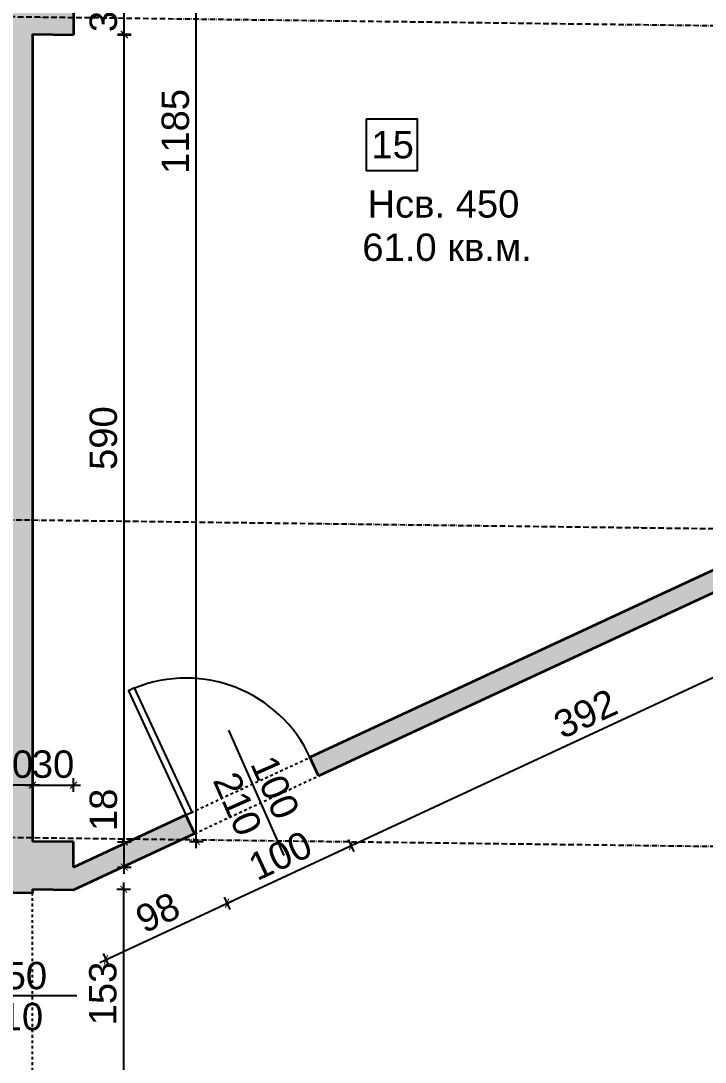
# Model space of a CAD drawing. Header units: inches. Extents: x -72385 to 39588, y -6525 to 66685.
# Drawn here: x -51376 to -50875, y 1734 to 2495 of the extents above; entities that cross this region are included whole.
import ezdxf

# ---------------------------------------------------------------- set-up
doc = ezdxf.new("R2010")
doc.units = ezdxf.units.IN
doc.header["$MEASUREMENT"] = 0
doc.linetypes.add('DashDot', pattern=[0.6, 0.4, -0.1, 0, -0.1])
doc.linetypes.add('Hidden', pattern=[0.4, 0.2, -0.2])
for name, color, linetype, lineweight in [('Врати', 251, 'Continuous', 25), ('Линия на разрез', 252, 'DashDot', 25), ('Надписи Hсв', 252, 'Continuous', 25), ('Надписи врати', 252, 'Continuous', 25), ('Надписи коти вътрешни', 252, 'Continuous', 25), ('Надписи номера на пом.', 252, 'Continuous', 25), ('Надписи площ', 252, 'Continuous', 25), ('Оси', 252, 'DashDot', 25), ('Пунктир', 253, 'Hidden', 25), ('Разрезни линии', 7, 'Continuous', 35), ('Щрих стени', 254, 'Continuous', 25)]:
    doc.layers.add(name, color=color, linetype=linetype, lineweight=lineweight)
doc.styles.add('Arial Regular', font='arial.ttf')
doc.styles.get("Standard").update_dxf_attribs({"font": 'arial.ttf'})
doc.dimstyles.new('Annotative', dxfattribs={"dimscale": 0, "dimtxt": 20, "dimasz": 5, "dimexe": 5, "dimexo": 5, "dimgap": 5, "dimtad": 1, "dimdec": 0, "dimzin": 0, "dimdsep": 46, "dimtxsty": 'Standard', "dimblk": 'ARCHTICK', "dimcen": 5, "dimdle": 5, "dimadec": 0, "dimazin": 0, "dimtfac": 1, "dimtdec": 0, "dimtofl": 0, "dimtmove": 0, "dimatfit": 3, "dimldrblk": 'ARCHTICK', "dimfxl": 5, "dimfxlon": 1, "dimtolj": 1, "dimtzin": 0, "dimarcsym": 1})

# ---------------------------------------------------------------- blocks, each defined once
blk = doc.blocks.new('_ArchTick')
at = {"color": 0, "linetype": 'ByBlock', "const_width": 0.15}
blk.add_lwpolyline([(-0.5, -0.5), (0.5, 0.5)], dxfattribs=at)
blk = doc.blocks.new('*D2029')
at = {"layer": 'Defpoints', "color": 0, "ltscale": 50, "transparency": 16777216}
for p in [(-51367.34, 1860.29), (-51300.6, 1860.29), (-51367.34, 1707.78)]:
    blk.add_point(p, dxfattribs=at)
at = {"layer": 'Надписи коти вътрешни', "color": 0, "lineweight": -2, "ltscale": 50, "transparency": 16777216}
for p, q in [((-51300.6, 1702.78), (-51300.6, 1865.29)), ((-51305.6, 1860.29), (-51295.6, 1860.29)), ((-51305.6, 1707.78), (-51295.6, 1707.78))]:
    blk.add_line(p, q, dxfattribs=at)
at = {"layer": 'Надписи коти вътрешни', "color": 0, "lineweight": -2, "ltscale": 50, "transparency": 16777216, "xscale": 5, "yscale": 5, "zscale": 5}
for p, rotation in [((-51300.6, 1860.29), 90), ((-51300.6, 1707.78), 270)]:
    blk.add_blockref('_ArchTick', p, dxfattribs=dict(at, rotation=rotation))
at = {"layer": 'Надписи коти вътрешни', "color": 0, "ltscale": 50, "transparency": 16777216, "insert": (-51315.82, 1784.04), "char_height": 20, "attachment_point": 5, "rotation": 90}
blk.add_mtext('\\A1;153', dxfattribs=at)
blk = doc.blocks.new('*D2030')
at = {"layer": 'Defpoints', "color": 0, "ltscale": 50, "transparency": 16777216}
for p in [(-51367.34, 2485.34), (-51300.22, 2485.34), (-51337.34, 1894.91)]:
    blk.add_point(p, dxfattribs=at)
at = {"layer": 'Надписи коти вътрешни', "color": 0, "lineweight": -2, "ltscale": 50, "transparency": 16777216}
for p, q in [((-51300.22, 1889.91), (-51300.22, 2490.34)), ((-51305.22, 2485.34), (-51295.22, 2485.34)), ((-51305.22, 1894.91), (-51295.22, 1894.91))]:
    blk.add_line(p, q, dxfattribs=at)
at = {"layer": 'Надписи коти вътрешни', "color": 0, "lineweight": -2, "ltscale": 50, "transparency": 16777216, "xscale": 5, "yscale": 5, "zscale": 5}
for p, rotation in [((-51300.22, 2485.34), 90), ((-51300.22, 1894.91), 270)]:
    blk.add_blockref('_ArchTick', p, dxfattribs=dict(at, rotation=rotation))
at = {"layer": 'Надписи коти вътрешни', "color": 0, "ltscale": 50, "transparency": 16777216, "insert": (-51315.43, 2190.13), "char_height": 20, "attachment_point": 5, "rotation": 90}
blk.add_mtext('\\A1;590', dxfattribs=at)
blk = doc.blocks.new('*D2031')
at = {"layer": 'Defpoints', "color": 0, "ltscale": 50, "transparency": 16777216}
for p in [(-51337.34, 2519.97), (-51300.22, 2519.97), (-51337.34, 2484.96)]:
    blk.add_point(p, dxfattribs=at)
at = {"layer": 'Надписи коти вътрешни', "color": 0, "lineweight": -2, "ltscale": 50, "transparency": 16777216}
for p, q in [((-51300.22, 2479.96), (-51300.22, 2524.97)), ((-51305.22, 2519.97), (-51295.22, 2519.97)), ((-51305.22, 2484.96), (-51295.22, 2484.96))]:
    blk.add_line(p, q, dxfattribs=at)
at = {"layer": 'Надписи коти вътрешни', "color": 0, "lineweight": -2, "ltscale": 50, "transparency": 16777216, "xscale": 5, "yscale": 5, "zscale": 5}
for p, rotation in [((-51300.22, 2519.97), 90), ((-51300.22, 2484.96), 270)]:
    blk.add_blockref('_ArchTick', p, dxfattribs=dict(at, rotation=rotation))
at = {"layer": 'Надписи коти вътрешни', "color": 0, "ltscale": 50, "transparency": 16777216, "insert": (-51315.44, 2502.46), "char_height": 20, "attachment_point": 5, "rotation": 90}
blk.add_mtext('\\A1;35', dxfattribs=at)
blk = doc.blocks.new('*D8012')
at = {"layer": 'Defpoints', "color": 0, "ltscale": 50, "transparency": 16777216}
for p in [(-51337.31, 1936.41), (-51367.34, 1895.3), (-51337.31, 1894.91)]:
    blk.add_point(p, dxfattribs=at)
at = {"layer": 'Надписи коти вътрешни', "color": 0, "lineweight": -2, "ltscale": 50, "transparency": 16777216}
for p, q in [((-51367.34, 1931.41), (-51367.34, 1941.41)), ((-51337.31, 1931.41), (-51337.31, 1941.41)), ((-51372.34, 1936.41), (-51332.31, 1936.41))]:
    blk.add_line(p, q, dxfattribs=at)
at = {"layer": 'Надписи коти вътрешни', "color": 0, "lineweight": -2, "ltscale": 50, "transparency": 16777216, "xscale": 5, "yscale": 5, "zscale": 5, "rotation": 180}
blk.add_blockref('_ArchTick', (-51367.34, 1936.41), dxfattribs=at)
at = {"layer": 'Надписи коти вътрешни', "color": 0, "lineweight": -2, "ltscale": 50, "transparency": 16777216, "xscale": 5, "yscale": 5, "zscale": 5}
blk.add_blockref('_ArchTick', (-51337.31, 1936.41), dxfattribs=at)
at = {"layer": 'Надписи коти вътрешни', "color": 0, "ltscale": 50, "transparency": 16777216, "insert": (-51352.32, 1951.63), "char_height": 20, "attachment_point": 5}
blk.add_mtext('\\A1;30', dxfattribs=at)
blk = doc.blocks.new('*D8279')
at = {"layer": 'Defpoints', "color": 0, "ltscale": 50, "transparency": 16777216}
for p in [(-51367.34, 3080.39), (-51247.57, 3080.39), (-51367.34, 1895.3)]:
    blk.add_point(p, dxfattribs=at)
at = {"layer": 'Надписи коти вътрешни', "color": 0, "lineweight": -2, "ltscale": 50, "transparency": 16777216}
for p, q in [((-51247.57, 1890.3), (-51247.57, 3085.39)), ((-51252.57, 3080.39), (-51242.57, 3080.39)), ((-51252.57, 1895.3), (-51242.57, 1895.3))]:
    blk.add_line(p, q, dxfattribs=at)
at = {"layer": 'Надписи коти вътрешни', "color": 0, "lineweight": -2, "ltscale": 50, "transparency": 16777216, "xscale": 5, "yscale": 5, "zscale": 5}
for p, rotation in [((-51247.57, 3080.39), 90), ((-51247.57, 1895.3), 270)]:
    blk.add_blockref('_ArchTick', p, dxfattribs=dict(at, rotation=rotation))
at = {"layer": 'Надписи коти вътрешни', "color": 0, "ltscale": 50, "transparency": 16777216, "insert": (-51262.78, 2414.32), "char_height": 20, "attachment_point": 5, "rotation": 90}
blk.add_mtext('\\A1;1185', dxfattribs=at)
blk = doc.blocks.new('*D2084')
at = {"layer": 'Defpoints', "color": 0, "ltscale": 50, "transparency": 16777216}
for p in [(-51248.77, 1901.06), (-51337.34, 1859.91), (-51225.06, 1850.01)]:
    blk.add_point(p, dxfattribs=at)
at = {"layer": 'Надписи коти вътрешни', "color": 0, "lineweight": -2, "ltscale": 50, "transparency": 16777216}
for p, q in [((-51318.16, 1806.76), (-51220.52, 1852.12)), ((-51227.16, 1854.55), (-51222.95, 1845.48)), ((-51315.73, 1813.4), (-51311.52, 1804.33))]:
    blk.add_line(p, q, dxfattribs=at)
at = {"layer": 'Надписи коти вътрешни', "color": 0, "lineweight": -2, "ltscale": 50, "transparency": 16777216, "xscale": 5, "yscale": 5, "zscale": 5}
for p, rotation in [((-51225.06, 1850.01), 24.91721161313607), ((-51313.63, 1808.87), 204.9172116131361)]:
    blk.add_blockref('_ArchTick', p, dxfattribs=dict(at, rotation=rotation))
at = {"layer": 'Надписи коти вътрешни', "color": 0, "ltscale": 50, "transparency": 16777216, "insert": (-51275.75, 1843.24), "char_height": 20, "attachment_point": 5, "rotation": 24.91721}
blk.add_mtext('\\A1;98', dxfattribs=at)
blk = doc.blocks.new('*D2085')
at = {"layer": 'Defpoints', "color": 0, "ltscale": 50, "transparency": 16777216}
for p in [(-51158.08, 1943.19), (-51248.77, 1901.06), (-51134.37, 1892.14)]:
    blk.add_point(p, dxfattribs=at)
at = {"layer": 'Надписи коти вътрешни', "color": 0, "lineweight": -2, "ltscale": 50, "transparency": 16777216}
for p, q in [((-51136.47, 1896.68), (-51132.26, 1887.61)), ((-51229.59, 1847.91), (-51129.83, 1894.25)), ((-51227.16, 1854.55), (-51222.95, 1845.48))]:
    blk.add_line(p, q, dxfattribs=at)
at = {"layer": 'Надписи коти вътрешни', "color": 0, "lineweight": -2, "ltscale": 50, "transparency": 16777216, "xscale": 5, "yscale": 5, "zscale": 5}
for p, rotation in [((-51134.37, 1892.14), 24.91721161311941), ((-51225.06, 1850.01), 204.9172116131194)]:
    blk.add_blockref('_ArchTick', p, dxfattribs=dict(at, rotation=rotation))
at = {"layer": 'Надписи коти вътрешни', "color": 0, "ltscale": 50, "transparency": 16777216, "insert": (-51186.12, 1884.87), "char_height": 20, "attachment_point": 5, "rotation": 24.91721}
blk.add_mtext('\\A1;100', dxfattribs=at)
blk = doc.blocks.new('*D2086')
at = {"layer": 'Defpoints', "color": 0, "ltscale": 50, "transparency": 16777216}
for p in [(-50802.34, 2108.45), (-50778.63, 2057.4), (-51158.08, 1943.19)]:
    blk.add_point(p, dxfattribs=at)
at = {"layer": 'Надписи коти вътрешни', "color": 0, "lineweight": -2, "ltscale": 50, "transparency": 16777216}
for p, q in [((-51138.9, 1890.04), (-50774.09, 2059.51)), ((-50780.73, 2061.94), (-50776.52, 2052.87)), ((-51136.47, 1896.68), (-51132.26, 1887.61))]:
    blk.add_line(p, q, dxfattribs=at)
at = {"layer": 'Надписи коти вътрешни', "color": 0, "lineweight": -2, "ltscale": 50, "transparency": 16777216, "xscale": 5, "yscale": 5, "zscale": 5}
for p, rotation in [((-50778.63, 2057.4), 24.91721161313325), ((-51134.37, 1892.14), 204.9172116131333)]:
    blk.add_blockref('_ArchTick', p, dxfattribs=dict(at, rotation=rotation))
at = {"layer": 'Надписи коти вътрешни', "color": 0, "ltscale": 50, "transparency": 16777216, "insert": (-50962.91, 1988.57), "char_height": 20, "attachment_point": 5, "rotation": 24.91721}
blk.add_mtext('\\A1;392', dxfattribs=at)
blk = doc.blocks.new('*D2095')
at = {"layer": 'Defpoints', "color": 0, "ltscale": 50, "transparency": 16777216}
for p in [(-51337.34, 1894.91), (-51300.22, 1894.91), (-51337.34, 1876.45)]:
    blk.add_point(p, dxfattribs=at)
at = {"layer": 'Надписи коти вътрешни', "color": 0, "lineweight": -2, "ltscale": 50, "transparency": 16777216}
for p, q in [((-51300.22, 1894.91), (-51300.22, 1936.72)), ((-51305.22, 1894.91), (-51295.22, 1894.91)), ((-51300.22, 1871.45), (-51300.22, 1894.91)), ((-51305.22, 1876.45), (-51295.22, 1876.45))]:
    blk.add_line(p, q, dxfattribs=at)
at = {"layer": 'Надписи коти вътрешни', "color": 0, "lineweight": -2, "ltscale": 50, "transparency": 16777216, "xscale": 5, "yscale": 5, "zscale": 5}
for p, rotation in [((-51300.22, 1894.91), 90), ((-51300.22, 1876.45), 270)]:
    blk.add_blockref('_ArchTick', p, dxfattribs=dict(at, rotation=rotation))
at = {"layer": 'Надписи коти вътрешни', "color": 0, "ltscale": 50, "transparency": 16777216, "insert": (-51315.43, 1918.32), "char_height": 20, "attachment_point": 5, "rotation": 90}
blk.add_mtext('\\A1;18', dxfattribs=at)
blk = doc.blocks.new('*D8013')
at = {"layer": 'Defpoints', "color": 0, "ltscale": 10, "transparency": 16777216}
for p in [(-51397.34, 1936.41), (-51397.34, 1895.3), (-51367.34, 1895.3)]:
    blk.add_point(p, dxfattribs=at)
at = {"layer": 'Надписи коти вътрешни', "color": 0, "lineweight": -2, "ltscale": 10, "transparency": 16777216}
for p, q in [((-51397.34, 1931.41), (-51397.34, 1941.41)), ((-51367.34, 1931.41), (-51367.34, 1941.41)), ((-51362.34, 1936.41), (-51402.34, 1936.41))]:
    blk.add_line(p, q, dxfattribs=at)
at = {"layer": 'Надписи коти вътрешни', "color": 0, "lineweight": -2, "ltscale": 10, "transparency": 16777216, "xscale": 5, "yscale": 5, "zscale": 5, "rotation": 180}
blk.add_blockref('_ArchTick', (-51397.34, 1936.41), dxfattribs=at)
at = {"layer": 'Надписи коти вътрешни', "color": 0, "lineweight": -2, "ltscale": 10, "transparency": 16777216, "xscale": 5, "yscale": 5, "zscale": 5}
blk.add_blockref('_ArchTick', (-51367.34, 1936.41), dxfattribs=at)
at = {"layer": 'Надписи коти вътрешни', "color": 0, "ltscale": 10, "transparency": 16777216, "insert": (-51382.34, 1951.63), "char_height": 20, "attachment_point": 5}
blk.add_mtext('\\A1;30', dxfattribs=at)

msp = doc.modelspace()

# ---------------------------------------------------------------- hatches: boundary and pattern name
at = {"layer": 'Щрих стени', "ltscale": 10}
h = msp.add_hatch(color=256, dxfattribs=at)
h.dxf.hatch_style = 1
h.paths.add_polyline_path([(-51802.34, 3120.93), (-52317.34, 3127.49), (-52317.34, 2319.92), (-52282.34, 2319.48), (-52282.34, 2554.5), (-52272.34, 2554.37), (-52272.34, 3091.91), (-52102.34, 3089.75), (-52102.34, 3054.75), (-52072.34, 3054.36), (-52072.34, 3089.37), (-51747.34, 3085.23), (-51747.34, 3050.23), (-51717.34, 3049.85), (-51717.34, 3084.85), (-51702.34, 3084.66), (-51702.34, 3104.66), (-51802.34, 3105.93)])
h.paths.add_polyline_path([(-52062.34, 2919.23), (-52072.34, 2919.35), (-52072.34, 2964.36), (-52102.34, 2964.74), (-52102.34, 2177.18), (-52072.34, 2176.79), (-52072.34, 2889.35), (-52062.34, 2889.22)])
h.paths.add_polyline_path([(-51677.34, 2914.33), (-51687.34, 2914.45), (-51687.34, 2929.45), (-51717.34, 2929.84), (-51717.34, 2959.84), (-51747.34, 2960.22), (-51747.34, 2915.22), (-51962.34, 2917.95), (-51962.34, 2887.95), (-51677.34, 2884.32)])
h.paths.add_polyline_path([(-51367.34, 3115.4), (-51612.34, 3118.51), (-51612.34, 3083.51), (-51397.34, 3080.77), (-51397.34, 2520.73), (-51402.34, 2520.79), (-51402.34, 2475.79), (-51397.34, 2475.73), (-51397.34, 2043.19), (-51547.34, 2045.1), (-51547.34, 2395.13), (-51577.34, 2395.51), (-51577.34, 2045.48), (-51592.34, 2045.67), (-51592.34, 2015.67), (-51397.34, 2013.19), (-51397.34, 1895.68), (-51399.84, 1895.71), (-51399.84, 1860.71), (-51397.34, 1860.68), (-51397.34, 1858.18), (-51367.34, 1857.79), (-51367.34, 1860.29), (-51337.34, 1859.91), (-51248.77, 1901.06), (-51255.09, 1914.66), (-51337.34, 1876.45), (-51337.34, 1894.91), (-51367.34, 1895.3), (-51367.34, 2485.34), (-51337.34, 2484.96), (-51337.34, 2519.97), (-51367.34, 2520.35)])
h.paths.add_polyline_path([(-51547.34, 2912.67), (-51577.34, 2913.05), (-51577.34, 2495.52), (-51547.34, 2495.14)], flags=17)
h.paths.add_polyline_path([(-51692.34, 2046.95), (-52072.34, 2051.78), (-52072.34, 2076.79), (-52102.34, 2077.17), (-52102.34, 2052.17), (-52317.34, 2054.9), (-52317.34, 2019.9), (-52282.34, 2019.45), (-52282.34, 2024.45), (-51747.34, 2017.64), (-51747.34, 1905.13), (-51717.34, 1904.75), (-51717.34, 2017.26), (-51692.34, 2016.94)])
h.paths.add_polyline_path([(-51597.34, 1695.71), (-51717.34, 1697.24), (-51717.34, 1804.74), (-51747.34, 1805.13), (-51747.34, 1697.62), (-52282.34, 1704.43), (-52282.34, 1754.45), (-52317.34, 1754.9), (-52317.34, 1292.34), (-51967.34, 1287.88), (-51967.34, 1322.89), (-52282.34, 1326.9), (-52282.34, 1674.43), (-51597.34, 1665.71)])
h.paths.add_polyline_path([(-51667.34, 1319.07), (-51702.34, 1319.51), (-51702.34, 1284.51), (-51667.34, 1284.07)])
h.paths.add_polyline_path([(-51367.34, 1707.78), (-51397.34, 1708.16), (-51397.34, 1693.16), (-51497.34, 1694.44), (-51497.34, 1664.43), (-51397.34, 1663.16), (-51397.34, 1325.63), (-51402.34, 1325.7), (-51402.34, 1280.69), (-51367.34, 1280.25)])
h = msp.add_hatch(color=256, dxfattribs=at)
h.dxf.hatch_style = 1
h.paths.add_polyline_path([(-50802.34, 2108.45), (-50317.34, 2102.27), (-50317.34, 2117.27), (-50787.34, 2123.26), (-50787.34, 2467.96), (-50767.34, 2467.71), (-50767.34, 2512.71), (-50787.34, 2512.96), (-50787.34, 3063.01), (-50767.34, 3062.75), (-50767.34, 3107.76), (-50802.34, 3108.2), (-50802.34, 2124.99), (-51164.4, 1956.79), (-51158.08, 1943.19)])
h.paths.add_polyline_path([(-51067.34, 3111.58), (-51102.34, 3112.02), (-51102.34, 3077.02), (-51067.34, 3076.57)])
h.paths.add_polyline_path([(-50467.34, 3103.94), (-50502.34, 3104.38), (-50502.34, 3069.38), (-50467.34, 3068.93)], flags=17)
h.paths.add_polyline_path([(-50167.34, 3100.12), (-50202.34, 3100.56), (-50202.34, 2115.81), (-50217.34, 2116), (-50217.34, 2101), (-50187.34, 2100.62), (-50187.34, 2460.32), (-50167.34, 2460.07), (-50167.34, 2505.07), (-50187.34, 2505.32), (-50187.34, 3055.37), (-50167.34, 3055.11)])
h.paths.add_polyline_path([(-50767.34, 1912.66), (-50802.34, 1913.11), (-50802.34, 1868.1), (-50767.34, 1867.66)])
h.paths.add_polyline_path([(-50167.34, 1905.02), (-50202.34, 1905.47), (-50202.34, 1860.46), (-50167.34, 1860.02)])

# ---------------------------------------------------------------- linework, layer by layer
at = {"layer": 'Врати', "ltscale": 50}
msp.add_lwpolyline([(-51255.09, 1914.66), (-51250.56, 1916.77), (-51292.69, 2007.46), (-51297.22, 2005.35)], close=True, dxfattribs=at)
msp.add_arc((-51255.09, 1914.66), 100, 24.91721, 112.05123, dxfattribs=at)
at = {"layer": 'Линия на разрез', "ltscale": 10}
msp.add_lwpolyline([(-52477.21, 2144.44), (-41314.83, 2002.34), (-41314.83, 1502.3), (-40082.38, 1486.61)], dxfattribs=at)
at = {"layer": 'Надписи врати', "ltscale": 50}
for p, q in [((-51224.06, 1976.49), (-51183.63, 1885.03)), ((-51434.84, 1782.68), (-51334.84, 1782.68))]:
    msp.add_line(p, q, dxfattribs=at)
at = {"layer": 'Надписи номера на пом.', "ltscale": 50}
msp.add_lwpolyline([(-51123.33, 2423.36), (-51123.33, 2385.86), (-51085.83, 2385.86), (-51085.83, 2423.36)], close=True, dxfattribs=at)
at = {"layer": 'Оси', "ltscale": 10}
msp.add_line((-39839.84, 2351.09), (-52699.84, 2514.81), dxfattribs=at)
msp.add_lwpolyline([(-39839.84, 1751.04), (-51384.84, 1898.02), (-51384.84, 2028.03), (-52699.84, 2044.77)], dxfattribs=at)
at = {"layer": 'Пунктир', "ltscale": 10}
for p, q in [((-51255.09, 1914.66), (-51164.4, 1956.79)), ((-51248.77, 1901.06), (-51158.08, 1943.19)), ((-51367.34, 1707.78), (-51367.34, 1857.79))]:
    msp.add_line(p, q, dxfattribs=at)
at = {"layer": 'Разрезни линии', "ltscale": 50}
for p, q in [((-51337.34, 2519.97), (-51337.34, 2484.96)), ((-51367.34, 2485.34), (-51337.34, 2484.96)), ((-51367.34, 2485.34), (-51367.34, 1895.3)), ((-51164.4, 1956.79), (-50802.34, 2124.99)), ((-51158.08, 1943.19), (-50802.34, 2108.45)), ((-51158.08, 1943.19), (-51164.4, 1956.79)), ((-51337.34, 1876.45), (-51255.09, 1914.66)), ((-51248.77, 1901.06), (-51255.09, 1914.66)), ((-51337.34, 1859.91), (-51248.77, 1901.06)), ((-51337.34, 1894.91), (-51367.34, 1895.3)), ((-51337.34, 1876.45), (-51337.34, 1894.91)), ((-51397.34, 1858.18), (-51367.34, 1857.79)), ((-51367.34, 1860.29), (-51367.34, 1857.79)), ((-51367.34, 1860.29), (-51337.34, 1859.91))]:
    msp.add_line(p, q, dxfattribs=at)

# ---------------------------------------------------------------- texts
at = {"layer": 'Надписи Hсв', "ltscale": 100, "insert": (-51122.34, 2371.37), "char_height": 20, "width": 180.4891, "attachment_point": 1, "style": 'Arial Regular'}
msp.add_mtext('\\pxt8;Hсв. 450', dxfattribs=at)
at = {"layer": 'Надписи врати', "ltscale": 100, "char_height": 20, "width": 180.4891, "attachment_point": 1, "rotation": 293.8473, "style": 'Arial Regular'}
for s, insert in [('100', (-51190.05, 1960.19)), ('210', (-51217.49, 1948.06))]:
    msp.add_mtext(s, dxfattribs=dict(at, insert=insert))
at = {"layer": 'Надписи врати', "ltscale": 100, "char_height": 20, "width": 180.4891, "attachment_point": 1, "style": 'Arial Regular'}
for s, insert in [('150', (-51403.26, 1807.19)), ('210', (-51406.17, 1777.19))]:
    msp.add_mtext(s, dxfattribs=dict(at, insert=insert))
at = {"layer": 'Надписи номера на пом.', "ltscale": 100, "insert": (-51194.19, 2414.67), "char_height": 20, "width": 180.4891, "attachment_point": 1, "style": 'Arial Regular'}
msp.add_mtext('\\pxqc;15', dxfattribs=at)
at = {"layer": 'Надписи площ', "ltscale": 100, "insert": (-51126.11, 2339.68), "char_height": 20, "width": 180.4891, "attachment_point": 1, "style": 'Arial Regular'}
msp.add_mtext('61.0 кв.м.', dxfattribs=at)

# ---------------------------------------------------------------- dimensions: what is measured, and where the dimension line sits
at = {"layer": 'Надписи коти вътрешни', "ltscale": 50}
for base, p1, p2, picture, middle, dimtype in [((-51247.57, 3080.39), (-51367.34, 1895.3), (-51367.34, 3080.39), '*D8279', (-51247.57, 2414.32), 129), ((-51300.22, 2519.97), (-51337.34, 2484.96), (-51337.34, 2519.97), '*D2031', (-51300.22, 2502.46), 128)]:
    dim = msp.add_linear_dim(base=base, p1=p1, p2=p2, angle=90, dimstyle='Annotative', override={"dimscale": 0, "dimtix": 0, "dimtofl": 0, "dimtmove": 0, "dimatfit": 3}, dxfattribs=at)
    dim.commit()
    dim.dimension.update_dxf_attribs({"geometry": picture, "text_midpoint": middle, "dimtype": dimtype})
for base, p1, p2, picture, middle in [((-51300.22, 2485.34), (-51337.34, 1894.91), (-51367.34, 2485.34), '*D2030', (-51315.43, 2190.13)), ((-51300.22, 1894.91), (-51337.34, 1876.45), (-51337.34, 1894.91), '*D2095', (-51315.43, 1918.32)), ((-51300.6, 1860.29), (-51367.34, 1707.78), (-51367.34, 1860.29), '*D2029', (-51315.82, 1784.04))]:
    dim = msp.add_linear_dim(base=base, p1=p1, p2=p2, angle=90, dimstyle='Annotative', override={"dimscale": 0, "dimtix": 0, "dimtofl": 0, "dimtmove": 0, "dimatfit": 3}, dxfattribs=at)
    dim.commit()
    dim.dimension.update_dxf_attribs({"geometry": picture, "text_midpoint": middle})
for p1, p2, picture, middle in [((-51158.08, 1943.19), (-50802.34, 2108.45), '*D2086', (-50962.91, 1988.57)), ((-51248.77, 1901.06), (-51158.08, 1943.19), '*D2085', (-51186.12, 1884.87)), ((-51337.34, 1859.91), (-51248.77, 1901.06), '*D2084', (-51275.75, 1843.24))]:
    dim = msp.add_aligned_dim(p1=p1, p2=p2, distance=-56.28, dimstyle='Annotative', override={"dimscale": 0, "dimtix": 0, "dimtofl": 0, "dimtmove": 0, "dimatfit": 3}, dxfattribs=at)
    dim.commit()
    dim.dimension.update_dxf_attribs({"geometry": picture, "text_midpoint": middle})
at = {"layer": 'Надписи коти вътрешни', "ltscale": 10}
dim = msp.add_linear_dim(base=(-51397.34, 1936.41), p1=(-51367.34, 1895.3), p2=(-51397.34, 1895.3), angle=180, dimstyle='Annotative', override={"dimscale": 0, "dimtix": 0, "dimtofl": 0, "dimtmove": 0, "dimatfit": 3}, dxfattribs=at)
dim.commit()
dim.dimension.update_dxf_attribs({"geometry": '*D8013', "text_midpoint": (-51382.34, 1936.41), "dimtype": 129})
at = {"layer": 'Надписи коти вътрешни', "ltscale": 50}
dim = msp.add_linear_dim(base=(-51337.31, 1936.41), p1=(-51367.34, 1895.3), p2=(-51337.31, 1894.91), dimstyle='Annotative', override={"dimscale": 0, "dimtix": 0, "dimtofl": 0, "dimtmove": 0, "dimatfit": 3}, dxfattribs=at)
dim.commit()
dim.dimension.update_dxf_attribs({"geometry": '*D8012', "text_midpoint": (-51352.32, 1936.41), "dimtype": 128})

doc.saveas('drawing.dxf')
